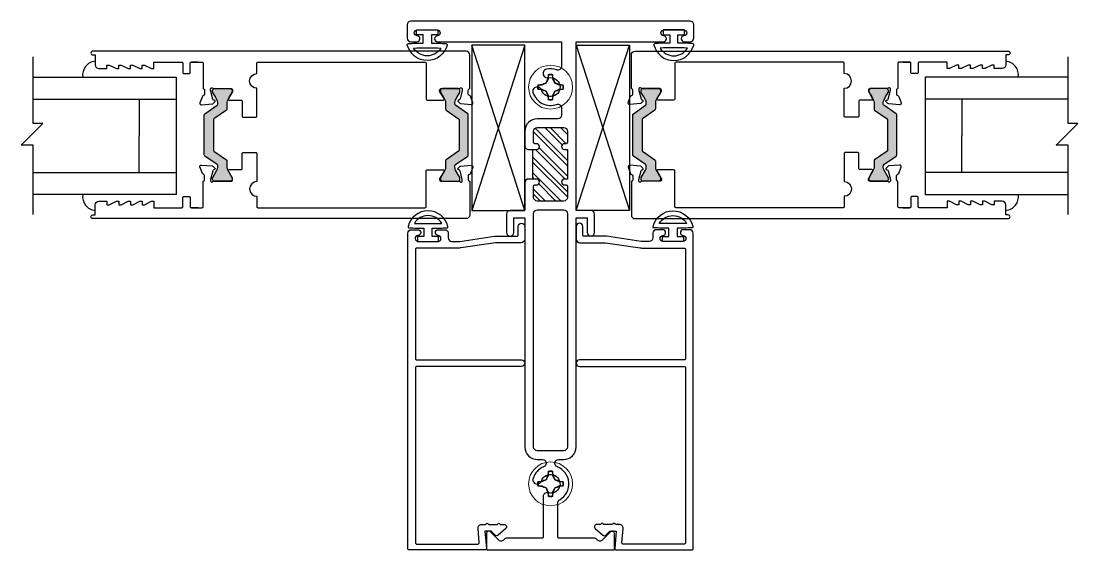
# Model space of a CAD drawing. Extents: x -7 to 79, y -106 to 76.
# Drawn here: x 12.94 to 21.93, y 42.04 to 46.54 of the extents above; entities that cross this region are included whole.
import ezdxf

# ---------------------------------------------------------------- set-up
doc = ezdxf.new("R2010")
doc.units = 0
doc.header["$MEASUREMENT"] = 0
doc.layers.get('0').update_dxf_attribs({"linetype": 'CONTINUOUS'})
for name, color, linetype in [('FRAME', 1, 'CONTINUOUS'), ('GEOMETRY', 1, 'CONTINUOUS'), ('GLASS', 7, 'CONTINUOUS'), ('MISC.', 7, 'CONTINUOUS'), ('TEXT', 7, 'CONTINUOUS'), ('VENT', 5, 'CONTINUOUS')]:
    doc.layers.add(name, color=color, linetype=linetype)

# ---------------------------------------------------------------- blocks, each defined once
blk = doc.blocks.new('dfasdf')
at = {"color": 7, "linetype": 'Continuous', "lineweight": 15}
for p, q in [((54.6065, 25.6101), (54.6014, 25.6152)), ((54.6225, 25.6488), (54.6065, 25.6101)), ((54.6225, 25.6488), (54.6171, 25.6499)), ((54.6225, 25.6793), (54.62, 25.6856)), ((54.6225, 25.6793), (54.6225, 25.6488)), ((54.6566, 25.6488), (54.6566, 25.6793)), ((54.6566, 25.6488), (54.662, 25.6499)), ((54.6727, 25.6101), (54.6566, 25.6488)), ((54.6727, 25.6101), (54.6777, 25.6152)), ((54.5373, 25.56), (54.531, 25.5575)), ((54.5678, 25.5941), (54.5373, 25.5941)), ((54.5373, 25.56), (54.5678, 25.56)), ((54.5678, 25.5941), (54.5667, 25.5995)), ((54.5678, 25.56), (54.5667, 25.5546)), ((54.6065, 25.6101), (54.5678, 25.5941)), ((54.5678, 25.56), (54.6065, 25.544)), ((54.6065, 25.544), (54.6014, 25.5389)), ((54.6065, 25.544), (54.6225, 25.5053)), ((54.6566, 25.5053), (54.6727, 25.544)), ((54.7114, 25.5941), (54.6727, 25.6101)), ((54.6727, 25.544), (54.7114, 25.56)), ((54.6727, 25.544), (54.6777, 25.5389)), ((54.7114, 25.5941), (54.7124, 25.5995)), ((54.7418, 25.5941), (54.7114, 25.5941)), ((54.7114, 25.56), (54.7124, 25.5546)), ((54.7114, 25.56), (54.7418, 25.56)), ((54.7418, 25.5941), (54.7482, 25.5966)), ((54.6225, 25.5053), (54.6171, 25.5042)), ((54.6225, 25.5053), (54.6225, 25.4748)), ((54.6566, 25.5053), (54.662, 25.5042)), ((54.6566, 25.4748), (54.6566, 25.5053)), ((54.6566, 25.4748), (54.6592, 25.4685))]:
    blk.add_line(p, q, dxfattribs=at)
at = {"color": 7, "linetype": 'Continuous', "lineweight": 15, "flags": 128}
for points in [[(54.6566, 25.6793), (54.658, 25.6827), (54.6592, 25.6856)], [(54.5373, 25.5941), (54.534, 25.5954), (54.531, 25.5966)], [(54.7418, 25.56), (54.7452, 25.5587), (54.7482, 25.5575)], [(54.6225, 25.4748), (54.6212, 25.4714), (54.62, 25.4685)]]:
    blk.add_lwpolyline(points, dxfattribs=at)
at = {"color": 7, "linetype": 'Continuous', "lineweight": 15}
blk.add_circle((54.6396, 25.577), 0.1865, dxfattribs=at)
for centre, radius, start, end in [((55.0743, 24.5244), 1.1889, 113.43539, 115.27165), ((55.6923, 25.1423), 1.1889, 154.72835, 156.56461), ((55.5592, 25.5924), 0.9438, 174.33102, 176.50696), ((54.6396, 25.577), 0.1103, 79.78122, 100.21878), ((54.6396, 25.577), 0.1037, 80.53328, 99.46672), ((53.7199, 25.5924), 0.9438, 3.49304, 5.66898), ((53.5869, 25.1423), 1.1889, 23.43539, 25.27165), ((54.2049, 24.5244), 1.1889, 64.72835, 66.56461), ((54.6396, 25.577), 0.1103, 169.78122, 190.21878), ((54.6242, 24.6574), 0.9438, 93.49304, 95.66898), ((54.6242, 26.4967), 0.9438, 264.33102, 266.50696), ((54.6396, 25.577), 0.1037, 170.53328, 189.46672), ((55.0743, 26.6297), 1.1889, 244.72835, 246.56461), ((55.6923, 26.0117), 1.1889, 203.43539, 205.27165), ((53.5869, 26.0117), 1.1889, 334.72835, 336.56461), ((54.2049, 26.6297), 1.1889, 293.43539, 295.27165), ((54.6549, 24.6574), 0.9438, 84.33102, 86.50696), ((54.6549, 26.4967), 0.9438, 273.49304, 275.66898), ((54.6396, 25.577), 0.1037, 350.53328, 9.46672), ((54.6396, 25.577), 0.1103, 349.78122, 10.21878), ((55.5592, 25.5617), 0.9438, 183.49304, 185.66898), ((54.6396, 25.577), 0.1103, 259.78122, 280.21878), ((54.6396, 25.577), 0.1037, 260.53328, 279.46672), ((53.7199, 25.5617), 0.9438, 354.33102, 356.50696)]:
    blk.add_arc(centre, radius, start, end, dxfattribs=at)
blk = doc.blocks.new('3773-Lead Stile')
h = blk.add_hatch(color=7)
h.dxf.hatch_style = 1
h.paths.add_polyline_path([(0.1484, 0.1309, -0.244698), (0.1518, 0.1373), (0.2575, 0.2114, 0.244698), (0.2626, 0.2211), (0.2626, 0.2758, -0.131652), (0.2689, 0.2994), (0.2824, 0.3228), (0.3048, 0.3615, 0.131652), (0.3059, 0.3657), (0.3059, 0.378, 0.414214), (0.2901, 0.3937), (0.1563, 0.3937, 0.414214), (0.1405, 0.378), (0.1405, 0.3657, 0.131652), (0.1416, 0.3615), (0.164, 0.3228), (0.1775, 0.2994, -0.131652), (0.1838, 0.2758), (0.1838, 0.2621, -0.244698), (0.1788, 0.2524), (0.0747, 0.1795, 0.244698), (0.0697, 0.1698), (0.0697, -0.1698, 0.244698), (0.0747, -0.1795), (0.1788, -0.2524, -0.103471), (0.1821, -0.2559, -0.13774), (0.1838, -0.2621), (0.1838, -0.2758, -0.131652), (0.1775, -0.2994), (0.1416, -0.3615, 0.131652), (0.1405, -0.3657), (0.1405, -0.378, 0.414214), (0.1563, -0.3937), (0.2901, -0.3937, 0.414214), (0.3059, -0.378), (0.3059, -0.3657, 0.137872), (0.3047, -0.3614), (0.3046, -0.3613), (0.2689, -0.2994, -0.131652), (0.2626, -0.2758), (0.2626, -0.2211, 0.244698), (0.2575, -0.2114), (0.1518, -0.1373, -0.244698), (0.1484, -0.1309)])
h = blk.add_hatch(color=7)
h.dxf.hatch_style = 1
h.paths.add_polyline_path([(2.3147, 0.1698, 0.244698), (2.3096, 0.1795), (2.2055, 0.2524, -0.244698), (2.2005, 0.2621), (2.2005, 0.2758, -0.131652), (2.2068, 0.2994), (2.2203, 0.3228), (2.2427, 0.3615, 0.131652), (2.2438, 0.3657), (2.2438, 0.378, 0.414214), (2.228, 0.3937), (2.0942, 0.3937, 0.414214), (2.0784, 0.378), (2.0784, 0.3657, 0.131652), (2.0795, 0.3615), (2.1019, 0.3228), (2.1154, 0.2994, -0.131652), (2.1217, 0.2758), (2.1217, 0.2211, 0.244698), (2.1268, 0.2114), (2.2326, 0.1373, -0.244698), (2.2359, 0.1309), (2.2359, -0.1309, -0.244698), (2.2326, -0.1373), (2.1268, -0.2114, 0.244698), (2.1217, -0.2211), (2.1217, -0.2758, -0.131652), (2.1154, -0.2994), (2.0795, -0.3615, 0.131652), (2.0784, -0.3657), (2.0784, -0.378, 0.414214), (2.0942, -0.3937), (2.228, -0.3937, 0.414214), (2.2438, -0.378), (2.2438, -0.3657, 0.131652), (2.2427, -0.3615), (2.2068, -0.2994, -0.131652), (2.2005, -0.2758), (2.2005, -0.2621, -0.13774), (2.2022, -0.2559, -0.103471), (2.2055, -0.2524), (2.3096, -0.1795, 0.244698), (2.3147, -0.1698)])
for points in [[(2.3672, 0.6197), (2.4248, 0.6197), (2.3348, 0.6197, 0.414214), (2.3248, 0.6097), (2.3248, 0.3937, 0.414214), (2.3129, 0.3819), (2.3129, 0.3465, 0.359508), (2.3225, 0.3349, -0.263725), (2.3314, 0.3273), (2.3516, 0.2718, -0.548619), (2.3395, 0.256), (2.2464, 0.2641, -0.176327), (2.239, 0.2675), (2.2247, 0.2818, -0.57735), (2.2282, 0.295), (2.2327, 0.2962, 0.267949), (2.2411, 0.3046), (2.2614, 0.3804, 0.065543), (2.2618, 0.3834), (2.2618, 0.3898, 0.6885), (2.2412, 0.3976, -0.213422), (2.2324, 0.3937), (2.0864, 0.3937, 0.414214), (2.0746, 0.3819), (2.0746, 0.3732, 0.137872), (2.0763, 0.367), (2.1098, 0.3073, -0.585524), (2.1031, 0.2953), (2.0026, 0.2953, 0.414214), (1.9926, 0.2853), (1.9926, 0.1602, -0.414214), (1.9826, 0.1502), (1.8776, 0.1502, -0.414214), (1.8676, 0.1602), (1.8676, 0.3972, 1), (1.8676, 0.5222), (1.8676, 0.6097, 0.414214), (1.8576, 0.6197), (0.4378, 0.6197, 0.406968), (0.4278, 0.6093), (0.4278, 0.3069, -0.414214), (0.4178, 0.2969), (0.2824, 0.2969, -0.585524), (0.2758, 0.3087), (0.3117, 0.3675, 0.137872), (0.3134, 0.3735), (0.3134, 0.3821, 0.414214), (0.3018, 0.3937), (0.1493, 0.3937, -0.213422), (0.1407, 0.3976, 0.6885), (0.1204, 0.3898), (0.1204, 0.3812, 0.065543), (0.1208, 0.3782), (0.1401, 0.306, 0.267949), (0.1483, 0.2978), (0.1527, 0.2966, -0.57735), (0.1562, 0.2836), (0.1421, 0.2696, -0.176327), (0.1349, 0.2662), (0.0433, 0.2582, -0.548619), (0.0313, 0.2737), (0.0313, 0.2738), (0.0512, 0.3284, -0.263725), (0.06, 0.3358, 0.359508), (0.0694, 0.3472), (0.0694, 0.3821, 0.414214), (0.0578, 0.3937), (0.0578, 0.6815, -0.414214), (0.089, 0.7127), (3.2628, 0.7127, -1), (3.2628, 0.6807), (3.2428, 0.6807), (3.2428, 0.5957, -0.414214), (3.2118, 0.5647), (3.1428, 0.5647), (3.1428, 0.5947), (3.1228, 0.5947), (3.0628, 0.5647), (3.0428, 0.5647), (3.0428, 0.5947), (3.0228, 0.5947), (2.9628, 0.5647), (2.9428, 0.5647), (2.9428, 0.5947), (2.9228, 0.5947), (2.8628, 0.5647), (2.8428, 0.5647), (2.8428, 0.5947), (2.8228, 0.5947), (2.7628, 0.5647), (2.7428, 0.5647), (2.7428, 0.6197), (2.5068, 0.6197, 0.414214), (2.4968, 0.6097), (2.4968, 0.5327, -0.414214), (2.4868, 0.5227), (2.4448, 0.5227, -0.414214), (2.4348, 0.5327), (2.4348, 0.6097, 0.414214), (2.4248, 0.6197)], [(2.3672, -0.6197), (2.4248, -0.6197), (2.3348, -0.6197, -0.414214), (2.3248, -0.6097), (2.3248, -0.3937, -0.414214), (2.3129, -0.3819), (2.3129, -0.3465, -0.359508), (2.3225, -0.3349, 0.263725), (2.3314, -0.3273), (2.3516, -0.2718, 0.548619), (2.3395, -0.256), (2.2464, -0.2641, 0.176327), (2.239, -0.2675), (2.2247, -0.2818, 0.57735), (2.2282, -0.295), (2.2327, -0.2962, -0.267949), (2.2411, -0.3046), (2.2614, -0.3804, -0.065543), (2.2618, -0.3834), (2.2618, -0.3898, -0.6885), (2.2412, -0.3976, 0.213422), (2.2324, -0.3937), (2.0864, -0.3937, -0.414214), (2.0746, -0.3819), (2.0746, -0.3732, -0.137872), (2.0763, -0.367), (2.1098, -0.3073, 0.585524), (2.1031, -0.2953), (2.0026, -0.2953, -0.414214), (1.9926, -0.2853), (1.9926, -0.1602, 0.414214), (1.9826, -0.1502), (1.8776, -0.1502, 0.414214), (1.8676, -0.1602), (1.8676, -0.3972, -1), (1.8676, -0.5222), (1.8676, -0.6097, -0.414214), (1.8576, -0.6197), (0.4378, -0.6197, -0.406968), (0.4278, -0.6093), (0.4278, -0.3069, 0.414214), (0.4178, -0.2969), (0.2824, -0.2969, 0.585524), (0.2758, -0.3087), (0.3117, -0.3675, -0.137872), (0.3134, -0.3735), (0.3134, -0.3821, -0.414214), (0.3018, -0.3937), (0.1493, -0.3937, 0.213422), (0.1407, -0.3976, -0.6885), (0.1204, -0.3898), (0.1204, -0.3812, -0.065543), (0.1208, -0.3782), (0.1401, -0.306, -0.267949), (0.1483, -0.2978), (0.1527, -0.2966, 0.57735), (0.1562, -0.2836), (0.1421, -0.2696, 0.176327), (0.1349, -0.2662), (0.0433, -0.2582, 0.548619), (0.0313, -0.2737), (0.0313, -0.2738), (0.0512, -0.3284, 0.263725), (0.06, -0.3358, -0.359508), (0.0694, -0.3472), (0.0694, -0.3821, -0.414214), (0.0578, -0.3937), (0.0578, -0.6815, 0.414214), (0.089, -0.7127), (3.2628, -0.7127, 1), (3.2628, -0.6807), (3.2428, -0.6807), (3.2428, -0.5957, 0.414214), (3.2118, -0.5647), (3.1428, -0.5647), (3.1428, -0.5947), (3.1228, -0.5947), (3.0628, -0.5647), (3.0428, -0.5647), (3.0428, -0.5947), (3.0228, -0.5947), (2.9628, -0.5647), (2.9428, -0.5647), (2.9428, -0.5947), (2.9228, -0.5947), (2.8628, -0.5647), (2.8428, -0.5647), (2.8428, -0.5947), (2.8228, -0.5947), (2.7628, -0.5647), (2.7428, -0.5647), (2.7428, -0.6197), (2.5068, -0.6197, -0.414214), (2.4968, -0.6097), (2.4968, -0.5327, 0.414214), (2.4868, -0.5227), (2.4448, -0.5227, 0.414214), (2.4348, -0.5327), (2.4348, -0.6097, -0.414214), (2.4248, -0.6197)]]:
    blk.add_lwpolyline(points, format="xyb")
at = {"color": 7, "lineweight": 30}
for points in [[(0.1484, 0.1309), (0.1484, -0.1309, 0.244698), (0.1518, -0.1373), (0.2575, -0.2114, -0.244698), (0.2626, -0.2211), (0.2626, -0.2758, 0.131652), (0.2689, -0.2994), (0.3048, -0.3615, -0.131652), (0.3059, -0.3657), (0.3059, -0.378, -0.414214), (0.2901, -0.3937), (0.1563, -0.3937, -0.414214), (0.1405, -0.378), (0.1405, -0.3657, -0.131652), (0.1416, -0.3615), (0.1775, -0.2994, 0.131652), (0.1838, -0.2758), (0.1838, -0.2621, 0.13774), (0.1821, -0.2559, 0.103471), (0.1788, -0.2524), (0.0747, -0.1795, -0.244698), (0.0697, -0.1698), (0.0697, 0.1698, -0.244698), (0.0747, 0.1795), (0.1788, 0.2524, 0.244698), (0.1838, 0.2621), (0.1838, 0.2758, 0.131652), (0.1775, 0.2994), (0.164, 0.3228), (0.1416, 0.3615, -0.131652), (0.1405, 0.3657), (0.1405, 0.378, -0.414214), (0.1563, 0.3937), (0.2901, 0.3937, -0.414214), (0.3059, 0.378), (0.3059, 0.3657, -0.131652), (0.3048, 0.3615), (0.2824, 0.3228), (0.2689, 0.2994, 0.131652), (0.2626, 0.2758), (0.2626, 0.2211, -0.244698), (0.2575, 0.2114), (0.1518, 0.1373, 0.244698)], [(2.2359, 0.1309), (2.2359, -0.1309, -0.244698), (2.2326, -0.1373), (2.1268, -0.2114, 0.244698), (2.1217, -0.2211), (2.1217, -0.2758, -0.131652), (2.1154, -0.2994), (2.0795, -0.3615, 0.131652), (2.0784, -0.3657), (2.0784, -0.378, 0.414214), (2.0942, -0.3937), (2.228, -0.3937, 0.414214), (2.2438, -0.378), (2.2438, -0.3657, 0.131652), (2.2427, -0.3615), (2.2068, -0.2994, -0.131652), (2.2005, -0.2758), (2.2005, -0.2621, -0.13774), (2.2022, -0.2559, -0.103471), (2.2055, -0.2524), (2.3096, -0.1795, 0.244698), (2.3147, -0.1698), (2.3147, 0.1698, 0.244698), (2.3096, 0.1795), (2.2055, 0.2524, -0.244698), (2.2005, 0.2621), (2.2005, 0.2758, -0.131652), (2.2068, 0.2994), (2.2203, 0.3228), (2.2427, 0.3615, 0.131652), (2.2438, 0.3657), (2.2438, 0.378, 0.414214), (2.228, 0.3937), (2.0942, 0.3937, 0.414214), (2.0784, 0.378), (2.0784, 0.3657, 0.131652), (2.0795, 0.3615), (2.1019, 0.3228), (2.1154, 0.2994, -0.131652), (2.1217, 0.2758), (2.1217, 0.2211, 0.244698), (2.1268, 0.2114), (2.2326, 0.1373, -0.244698)]]:
    blk.add_lwpolyline(points, format="xyb", close=True, dxfattribs=at)
blk = doc.blocks.new('25031')
at = {"layer": 'GEOMETRY', "color": 5}
for p, q in [((-0.035, 0.112), (-0.035, 0.042)), ((0.035, 0.042), (0.035, 0.112)), ((-0.035, 0.042), (-0.09, 0.042)), ((-0.09, 0.042), (-0.09, 0)), ((-0.09, 0), (0.09, 0)), ((0.09, 0.042), (0.035, 0.042)), ((0.09, 0), (0.09, 0.042))]:
    blk.add_line(p, q, dxfattribs=at)
for centre, radius, start, end in [((0, 0.0856), 0.1748, 14.16222, 165.86854), ((0, 0.0856), 0.1348, 30.48079, 149.52589), ((-0.1598, 0.1258), 0.01, 165.86854, 267.1063), ((0.0002, 3.2904), 3.1786, 267.1063, 269.36545), ((0.0002, 3.2904), 3.1386, 267.87586, 269.9963), ((0.005, 3.0562), 2.9044, 269.90051, 272.19223), ((0.005, 3.0562), 2.9444, 270.58295, 273.02232), ((0.1598, 0.1259), 0.01, 273.02232, 14.16222)]:
    blk.add_arc(centre, radius, start, end, dxfattribs=at)

msp = doc.modelspace()

# ---------------------------------------------------------------- hatches: boundary and pattern name
h = msp.add_hatch()
h.set_pattern_fill('ANSI32', color=256, scale=0.25, angle=90, style=0)
h.set_pattern_definition([(135, (-1.16919, 36.74944), (-0.06629126, -0.06629126), []), (135, (-1.16919, 36.79363), (-0.06629126, -0.06629126), [])])
h.paths.add_polyline_path([(17.5842, 45.1948), (17.5842, 45.4458), (17.5592, 45.4458, -1), (17.5592, 45.4958), (17.5742, 45.4958, 0.414214), (17.5842, 45.5058), (17.5842, 45.6018, 0.414214), (17.5532, 45.6328), (17.3282, 45.6328, 0.414214), (17.2972, 45.6018), (17.2972, 45.5058, 0.414214), (17.3072, 45.4958), (17.3222, 45.4958, -1), (17.3222, 45.4458), (17.2877, 45.4458), (17.2877, 45.1948), (17.3222, 45.1948, -1), (17.3222, 45.1448), (17.3072, 45.1448, 0.414214), (17.2972, 45.1348), (17.2972, 45.0388, 0.414214), (17.3282, 45.0078), (17.5532, 45.0078, 0.414214), (17.5842, 45.0388), (17.5842, 45.1348, 0.414214), (17.5742, 45.1448), (17.5592, 45.1448, -1), (17.5592, 45.1948)])

# ---------------------------------------------------------------- linework, layer by layer
at = {"color": 7}
for p, q in [((13.0396, 45.8753), (14.2557, 45.8753)), ((13.9432, 45.8753), (13.9432, 45.5628)), ((21.8418, 45.8753), (20.6257, 45.8753)), ((20.9382, 45.8753), (20.9382, 45.5628)), ((13.9432, 45.2503), (13.9432, 45.5628)), ((20.9382, 45.2503), (20.9382, 45.5628)), ((13.0396, 45.2503), (14.2557, 45.2503)), ((21.8418, 45.2503), (20.6257, 45.2503))]:
    msp.add_line(p, q, dxfattribs=at)
for points in [[(13.0396, 46.0628), (14.2557, 46.0628), (14.2557, 45.5628), (14.2557, 45.0628), (13.0396, 45.0628)], [(21.8418, 46.0628), (20.6257, 46.0628), (20.6257, 45.5628), (20.6257, 45.0628), (21.8418, 45.0628)]]:
    msp.add_lwpolyline(points, dxfattribs=at)
for centre, start, end in [((13.5776, 46.0814), 94.62266, 189.24104), ((21.3039, 46.0814), 350.75896, 85.37734), ((13.5776, 45.0442), 170.75896, 265.37734), ((21.3039, 45.0442), 274.62266, 9.24104)]:
    msp.add_arc(centre, 0.1161, start, end)
at = {"layer": 'FRAME'}
for points in [[(18.6282, 46.3638, 0.414214), (18.6592, 46.3948), (18.6592, 46.5078, 0.414214), (18.6282, 46.5388), (17.4407, 46.5388), (16.2532, 46.5388, 0.414214), (16.2222, 46.5078), (16.2222, 46.3948, 0.414214), (16.2532, 46.3638), (16.3047, 46.3638, 0.414214), (16.3297, 46.3888, 0.399638), (16.306, 46.4138, -0.399638), (16.2822, 46.4387), (16.2822, 46.4388, -0.414214), (16.3072, 46.4638), (16.4772, 46.4638, -0.414214), (16.5022, 46.4388), (16.5022, 46.4387, -0.399638), (16.4785, 46.4138, 0.399638), (16.4547, 46.3888, 0.414214), (16.4797, 46.3638), (16.5312, 46.3638), (17.5342, 46.3638), (17.5342, 46.153, -0.517938), (17.4929, 46.1238, 0.142368), (17.4059, 46.1289, 0.510157), (17.3825, 46.0737), (17.383, 46.0728, 0.323599), (17.4229, 46.0558, -2.284894), (17.3634, 45.9527, 0.323599), (17.3287, 45.9788), (17.3277, 45.9788, 0.510157), (17.2916, 45.9309, 0.42659), (17.4929, 45.8298, -0.517938), (17.5342, 45.8006), (17.5342, 45.7388, -0.414214), (17.5032, 45.7078), (17.3282, 45.7078, 0.414214), (17.2222, 45.6018), (17.2222, 45.4768, 0.414214), (17.2532, 45.4458), (17.3222, 45.4458, 0.414214), (17.3472, 45.4708, 0.414214), (17.3222, 45.4958), (17.3072, 45.4958, -0.414214), (17.2972, 45.5058), (17.2972, 45.6018, -0.414214), (17.3282, 45.6328), (17.5532, 45.6328, -0.414214), (17.5842, 45.6018), (17.5842, 45.5058, -0.414214), (17.5742, 45.4958), (17.5592, 45.4958, 0.414214), (17.5342, 45.4708, 0.414214), (17.5592, 45.4458), (17.5742, 45.4458), (17.5842, 45.4458), (17.5842, 45.1948), (17.5742, 45.1948), (17.5592, 45.1948, 0.414214), (17.5342, 45.1698, 0.414214), (17.5592, 45.1448), (17.5742, 45.1448, -0.414214), (17.5842, 45.1348), (17.5842, 45.0388, -0.414214), (17.5532, 45.0078), (17.3282, 45.0078, -0.414214), (17.2972, 45.0388), (17.2972, 45.1348, -0.414214), (17.3072, 45.1448), (17.3222, 45.1448, 0.414214), (17.3472, 45.1698, 0.414214), (17.3222, 45.1948), (17.2532, 45.1948, 0.414214), (17.2222, 45.1638), (17.2222, 44.9368, -0.414214), (17.2122, 44.9268), (17.0972, 44.9268, 0.414214), (17.0662, 44.8958), (17.0662, 44.7398, 0.414214), (17.0972, 44.7088, 0.414214), (17.1282, 44.7398), (17.1282, 44.8648), (17.2222, 44.8648), (17.2222, 42.9138, 0.414214), (17.3282, 42.8078), (17.3722, 42.8078, -0.414214), (17.4032, 42.7768), (17.4032, 42.7748, -0.308174), (17.3836, 42.746, 0.227368), (17.2918, 42.6471, 0.502305), (17.3277, 42.5988, 0.326072), (17.3634, 42.6248, -2.386509), (17.418, 42.5231, 0.500407), (17.3782, 42.4933), (17.3782, 42.1488, -0.414214), (17.3682, 42.1388), (17.0711, 42.1388, 0.237131), (17.0462, 42.1263, -0.457629), (16.9994, 42.1229), (16.9294, 42.1929, 0.668179), (16.8952, 42.1788), (16.8952, 42.0488, 0.414214), (16.9052, 42.0388), (17.4407, 42.0388), (17.9762, 42.0388, 0.414214), (17.9862, 42.0488), (17.9862, 42.1788, 0.668179), (17.9521, 42.1929), (17.882, 42.1229, -0.457629), (17.8352, 42.1263, 0.237131), (17.8104, 42.1388), (17.5132, 42.1388, -0.414214), (17.5032, 42.1488), (17.5032, 42.4389, -0.267949), (17.5187, 42.4657, 0.627979), (17.4979, 42.746, -0.308174), (17.4782, 42.7748), (17.4782, 42.7768, -0.414214), (17.5092, 42.8078), (17.5532, 42.8078, 0.414214), (17.6592, 42.9138), (17.6592, 44.8648), (17.7532, 44.8648), (17.7532, 44.7398, 0.414214), (17.7842, 44.7088, 0.414214), (17.8152, 44.7398), (17.8152, 44.8958, 0.414214), (17.7842, 44.9268), (17.6592, 44.9268), (17.6592, 46.3638), (18.3502, 46.3638), (18.4017, 46.3638, 0.414214), (18.4267, 46.3888, 0.399638), (18.403, 46.4138, -0.399638), (18.3792, 46.4387), (18.3792, 46.4388, -0.414214), (18.4042, 46.4638), (18.5742, 46.4638, -0.414214), (18.5992, 46.4388), (18.5992, 46.4387, -0.399638), (18.5755, 46.4138, 0.399638), (18.5517, 46.3888), (18.5517, 46.3888, 0.414214), (18.5767, 46.3638)], [(17.5842, 42.9138, -0.414214), (17.5532, 42.8828), (17.3282, 42.8828, -0.414214), (17.2972, 42.9138), (17.2972, 44.9018, -0.414214), (17.3282, 44.9328), (17.5532, 44.9328, -0.414214), (17.5842, 44.9018)], [(16.3022, 42.0888), (16.8246, 42.0888, 0.440011), (16.8346, 42.0997), (16.824, 42.2211, -0.440011), (16.8549, 42.2548), (16.8837, 42.2548, 0.267949), (16.8924, 42.2598, -0.57735), (16.9097, 42.2598, 0.267949), (16.9184, 42.2548), (16.9837, 42.2548, 0.267949), (16.9924, 42.2598, -0.57735), (17.0097, 42.2598, 0.267949), (17.0184, 42.2548), (17.0472, 42.2548, -0.691708), (17.0604, 42.2198), (16.9967, 42.1638, -0.395486), (16.9694, 42.1647), (16.9352, 42.1988), (16.8821, 42.1988), (16.8952, 42.0497, -0.440011), (16.8852, 42.0388), (16.2372, 42.0388, -0.414214), (16.2272, 42.0488), (16.2272, 44.7328, -0.414214), (16.2582, 44.7638), (16.3117, 44.7638, -0.975), (16.313, 44.7138, 0.975), (16.3142, 44.6638), (16.4842, 44.6638, 0.975), (16.4855, 44.7138, -0.975), (16.4868, 44.7638), (16.5402, 44.7638, -0.414214), (16.5712, 44.7328), (16.5712, 44.6948, 0.414214), (16.6022, 44.6638), (16.6652, 44.6638, 0.035412), (16.6696, 44.6641), (16.964, 44.7079, -0.035412), (16.9762, 44.7088), (17.1562, 44.7088, 0.414214), (17.1662, 44.7188), (17.1662, 44.7908, -1), (17.2222, 44.7908), (17.2222, 44.6838, -0.414214), (17.1912, 44.6528), (16.9762, 44.6528, 0.035412), (16.9719, 44.6525), (16.6775, 44.6087, -0.035412), (16.6652, 44.6078), (16.3022, 44.6078, 0.414214), (16.2922, 44.5978), (16.2922, 43.6668, 0.414214), (16.3022, 43.6568), (17.1942, 43.6568, -1), (17.1942, 43.6008), (16.3022, 43.6008, 0.414214), (16.2922, 43.5908), (16.2922, 42.0988, 0.414214)], [(18.5792, 42.0888), (18.0568, 42.0888, -0.440011), (18.0469, 42.0997), (18.0575, 42.2211, 0.440011), (18.0266, 42.2548), (17.9977, 42.2548, -0.267949), (17.9891, 42.2598, 0.57735), (17.9718, 42.2598, -0.267949), (17.9631, 42.2548), (17.8977, 42.2548, -0.267949), (17.8891, 42.2598, 0.57735), (17.8718, 42.2598, -0.267949), (17.8631, 42.2548), (17.8342, 42.2548, 0.691708), (17.821, 42.2198), (17.8847, 42.1638, 0.395486), (17.9121, 42.1647), (17.9462, 42.1988), (17.9993, 42.1988), (17.9863, 42.0497, 0.440011), (17.9962, 42.0388), (18.6442, 42.0388, 0.414214), (18.6542, 42.0488), (18.6542, 44.7328, 0.414214), (18.6232, 44.7638), (18.5698, 44.7638, 0.975), (18.5685, 44.7138, -0.975), (18.5672, 44.6638), (18.3972, 44.6638, -0.975), (18.396, 44.7138, 0.975), (18.3947, 44.7638), (18.3412, 44.7638, 0.414214), (18.3102, 44.7328), (18.3102, 44.6948, -0.414214), (18.2792, 44.6638), (18.2162, 44.6638, -0.035412), (18.2119, 44.6641), (17.9175, 44.7079, 0.035412), (17.9052, 44.7088), (17.7252, 44.7088, -0.414214), (17.7152, 44.7188), (17.7152, 44.7908, 1), (17.6592, 44.7908), (17.6592, 44.6838, 0.414214), (17.6902, 44.6528), (17.9052, 44.6528, -0.035412), (17.9096, 44.6525), (18.204, 44.6087, 0.035412), (18.2162, 44.6078), (18.5792, 44.6078, -0.414214), (18.5892, 44.5978), (18.5892, 43.6668, -0.414214), (18.5792, 43.6568), (17.6872, 43.6568, 1), (17.6872, 43.6008), (18.5792, 43.6008, -0.414214), (18.5892, 43.5908), (18.5892, 42.0988, -0.414214)]]:
    msp.add_lwpolyline(points, format="xyb", close=True, dxfattribs=at)
at = {"layer": 'GLASS'}
for p, q in [((17.2222, 46.3353), (16.7702, 44.9268)), ((17.2222, 44.9268), (16.7702, 46.3353)), ((17.2222, 46.3353), (16.7702, 46.3353)), ((17.2222, 44.9268), (17.2222, 46.3353)), ((17.6592, 44.9268), (17.6592, 46.3353)), ((17.6592, 44.9268), (18.1112, 46.3353)), ((17.6592, 46.3353), (18.1112, 44.9268)), ((17.6592, 46.3353), (18.1112, 46.3353)), ((16.7702, 44.9268), (17.2222, 44.9268)), ((18.1112, 44.9268), (17.6592, 44.9268))]:
    msp.add_line(p, q, dxfattribs=at)
at = {"layer": 'MISC.'}
for points in [[(13.0396, 44.8931), (13.0396, 45.4817), (12.9385, 45.4817), (13.1233, 45.6663), (13.0396, 45.6663), (13.0396, 46.2341)], [(21.8418, 44.8931), (21.8418, 45.4817), (21.7407, 45.4817), (21.9255, 45.6663), (21.8418, 45.6663), (21.8418, 46.2341)]]:
    msp.add_lwpolyline(points, dxfattribs=at)
at = {"layer": 'TEXT'}
for p, q in [((16.7702, 46.3353), (16.7702, 44.9268)), ((18.1112, 46.3353), (18.1112, 44.9268)), ((17.2877, 45.4458), (17.2877, 45.1948))]:
    msp.add_line(p, q, dxfattribs=at)

# ---------------------------------------------------------------- block references
for p in [(-37.1989, 20.3998), (-37.1989, 17.0238)]:
    msp.add_blockref('dfasdf', p)
at = {"layer": 'TEXT', "xscale": -1, "rotation": 180}
msp.add_blockref('25031', (16.3922, 46.4638), dxfattribs=at)
at = {"layer": 'TEXT', "rotation": 180}
msp.add_blockref('25031', (18.4892, 46.4638), dxfattribs=at)
at = {"layer": 'TEXT'}
msp.add_blockref('25031', (16.3992, 44.6638), dxfattribs=at)
at = {"layer": 'TEXT', "xscale": -1}
msp.add_blockref('25031', (18.4822, 44.6638), dxfattribs=at)
at = {"layer": 'VENT', "xscale": -1}
msp.add_blockref('3773-Lead Stile', (16.811, 45.5703), dxfattribs=at)
at = {"layer": 'VENT'}
msp.add_blockref('3773-Lead Stile', (18.0705, 45.5703), dxfattribs=at)

doc.saveas('drawing.dxf')
